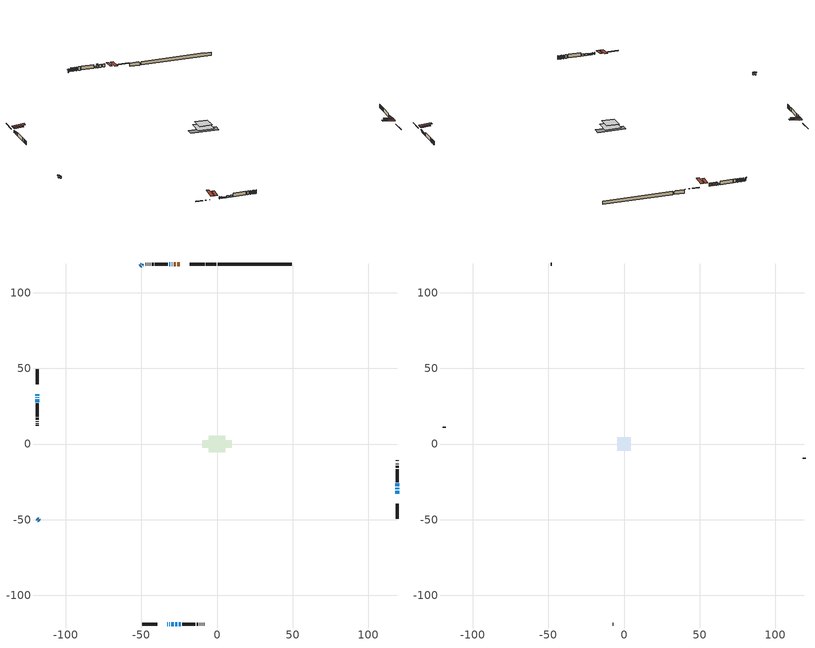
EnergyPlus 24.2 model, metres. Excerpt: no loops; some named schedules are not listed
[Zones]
conditioned space
 floor outside (Floor1 construction): -1.71,-1.71 -1.71,1.71 1.71,1.71 1.71,-1.71 z0.42
 floor outside (Floor2 construction): -0.6,-0.6 -0.6,0.6 0.6,0.6 0.6,-0.6 z0.42
 floor outside (Floor3 construction): -1.58,-1.58 -1.58,1.58 1.58,1.58 1.58,-1.58 z0.42
 floor adiabatic (AdiabaticFloorConstruction): -5.54,-5.54 -5.54,5.54 5.54,5.54 5.54,-5.54 z0.42
 floor foundation (Slab1 construction): -9.74,-2.45 -9.74,2.45 9.74,2.45 9.74,-2.45 z-1.94
 floor foundation (Slab1 construction 1): -1.83,-1.83 -1.83,1.83 1.83,1.83 1.83,-1.83 z-1.94
 wall outside (RimJoist1 construction): -8.23,118.91 -17.95,118.91 / -49.26,-118.91 -39.53,-118.91 / -118.91,49.26 -118.91,39.53 / 118.91,-49.26 118.91,-39.53 z0.42:0.72
 wall outside (AdiabaticWallConstruction 1): -24.63,118.91 -26.16,118.91 / -27.09,118.91 -28.5,118.91 z0.42:2.45
 wall outside (AdiabaticWallConstruction): -29.43,118.91 -29.84,118.91 z0.42:2.25; -49.25,118.92 -49.6,118.57 / -118.91,32.85 -118.91,31.78 / -117.83,-50.34 -117.48,-50.69 z0.42:1.49; -118.91,30.86 -118.91,30.45 z0.42:1.34; -118.91,29.52 -118.91,27.69 / -118.92,-49.26 -118.48,-49.69 / -50.25,117.92 -50.69,117.48 z0.42:2.05; -30.77,118.91 -31.46,118.91 / -32.85,-118.91 -32.51,-118.91 / -31.58,-118.91 -31.23,-118.91 / -27.55,-118.91 -26.14,-118.91 / -25.21,-118.91 -23.95,-118.91 z0.42:1.64; -30.31,-118.91 -28.48,-118.91 z0.42:0.73; 118.91,-32.85 118.91,-30.77 z0.42:1.54; 118.91,-29.84 118.91,-28.75 z0.42:1.31; 118.91,-27.82 118.91,-26.09 z0.42:1.39
 wall outside (Wall1 construction): -32.38,118.91 -40.98,118.91 / -23.02,-118.91 -14.43,-118.91 / -118.91,26.76 -118.91,18.17 / 118.91,-25.16 118.91,-16.57 z0.42:2.86
 wall outside (Wall2 construction): -41.91,118.91 -43.16,118.91 / -13.5,-118.91 -12.24,-118.91 / -118.91,17.24 -118.91,15.98 / 118.91,-15.64 118.91,-14.38 z0.42:2.86
 wall outside (Wall3 construction): -44.09,118.91 -44.5,118.91 / -11.32,-118.91 -10.91,-118.91 / -118.91,15.05 -118.91,14.64 / 118.91,-13.45 118.91,-13.05 z0.42:2.86
 wall outside (Wall4 construction): -45.43,118.91 -45.65,118.91 / -9.98,-118.91 -9.76,-118.91 / -118.91,13.72 -118.91,13.49 / 118.91,-12.12 118.91,-11.89 z0.42:2.86
 wall outside (Wall5 construction): -46.58,118.91 -46.94,118.91 / -8.83,-118.91 -8.47,-118.91 / -118.91,12.56 -118.91,12.21 / 118.91,-10.97 118.91,-10.61 z0.42:2.86
 wall foundation (FoundationWall1 construction): 0.49,118.91,-1.94 0.49,118.91,0.42 44.38,118.91,0.42 44.38,118.91,0.16 49.26,118.91,0.16 49.26,118.91,-1.94
 wall foundation (FoundationWall2 construction): -7.3,118.91,-1.94 -7.3,118.91,0.42 -1.13,118.91,0.42 -1.13,118.91,-0.19 -0.44,118.91,-0.19 -0.44,118.91,-1.94
 window (WindowConstruction 11): -29.43,118.91 -29.84,118.91 z0.42:2.25
 window (WindowConstruction 6): -49.26,118.91 -49.6,118.57 z0.42:1.49
 window (WindowConstruction 7): -118.91,32.85 -118.91,31.78 z0.42:1.49
 window (WindowConstruction 13): -118.91,30.86 -118.91,30.45 z0.42:1.33
 window (WindowConstruction 8): -118.91,29.52 -118.91,27.69 z0.42:2.04
 window (WindowConstruction 9): -118.91,-49.26 -118.48,-49.69 z0.42:2.04
 window (WindowConstruction 10): -50.25,117.92 -50.68,117.49 z0.42:2.04
 window (WindowConstruction 14): -30.77,118.91 -31.46,118.91 z0.42:1.64
 window (WindowConstruction 15): -32.85,-118.91 -32.51,-118.91 z0.42:1.64
 window (WindowConstruction 16): -31.58,-118.91 -31.24,-118.91 z0.42:1.64
 window (WindowConstruction 12): -30.31,-118.91 -28.48,-118.91 z0.42:0.72
 window (WindowConstruction): 118.91,-32.85 118.91,-30.77 z0.42:1.54
 window (WindowConstruction 1): 118.91,-29.84 118.91,-28.75 z0.42:1.31
 window (WindowConstruction 2): 118.91,-27.82 118.91,-26.09 z0.42:1.39
 window (WindowConstruction 3): -27.55,-118.91 -26.14,-118.91 z0.42:1.64
 window (WindowConstruction 4): -25.21,-118.91 -23.95,-118.91 z0.42:1.64
 window (WindowConstruction 5): -117.83,-50.34 -117.49,-50.68 z0.42:1.49
 door (Door): -24.63,118.91 -26.16,118.91 z0.42:2.45
 door (Door 1): -27.09,118.91 -28.5,118.91 z0.42:2.45
 ceiling adiabatic (AdiabaticFloorConstruction): 5.54,-5.54 5.54,5.54 -5.54,5.54 -5.54,-5.54 z0.42
 roof outside (Roof2 construction): -23.7,118.91,2.86 -23.7,112.14,3.42 -22,112.14,3.42 -22,118.91,2.86; -33.78,-118.91,2.86 -33.78,-112.14,3.42 -35.48,-112.14,3.42 -35.48,-118.91,2.86; -118.91,33.78,2.86 -112.14,33.78,3.42 -112.14,35.48,3.42 -118.91,35.48,2.86; 118.91,-33.78,2.86 112.14,-33.78,3.42 112.14,-35.48,3.42 118.91,-35.48,2.86
attic - vented
 floor to conditioned space (Floor4 construction Reversed): -4.39,-4.39 -4.39,4.39 4.39,4.39 4.39,-4.39 z2.86
 wall outside (Wall6 construction): -47.86,118.91 -48.33,118.91 / -7.55,-118.91 -7.08,-118.91 / -118.91,11.28 -118.91,10.82 / 118.91,-9.68 118.91,-9.22 z0.42:2.86
 roof outside (Roof1 construction): -21.08,118.91,2.86 -21.08,110.16,3.59 -18.88,110.16,3.59 -18.88,118.91,2.86; -36.41,-118.91,2.86 -36.41,-110.16,3.59 -38.6,-110.16,3.59 -38.6,-118.91,2.86; -118.91,36.41,2.86 -110.16,36.41,3.59 -110.16,38.6,3.59 -118.91,38.6,2.86; 118.91,-36.41,2.86 110.16,-36.41,3.59 110.16,-38.6,3.59 118.91,-38.6,2.86
shading: -30.14,118.91 -29.13,118.91 -29.13,120.13 -30.14,120.13 z2.55; -49.81,118.36 -49.04,119.13 -49.48,119.56 -50.24,118.79 z1.79; -118.91,31.49 -118.91,33.15 -119.52,33.15 -119.52,31.49 z1.79; -118.91,30.15 -118.91,31.15 -120.13,31.15 -120.13,30.15 z1.63; -118.91,27.39 -118.91,29.82 -119.52,29.82 -119.52,27.39 z2.34; -118.27,-49.9 -119.13,-49.04 -119.56,-49.48 -118.7,-50.33 z2.34; -50.9,117.27 -50.04,118.13 -50.47,118.56 -51.33,117.71 z2.34; -28.18,-118.91 -30.61,-118.91 -30.61,-120.13 -28.18,-120.13 z1.02; 118.91,-30.47 118.91,-33.15 119.52,-33.15 119.52,-30.47 z1.84; 118.91,-28.45 118.91,-30.14 119.52,-30.14 119.52,-28.45 z1.61; 118.91,-25.79 118.91,-28.12 119.52,-28.12 119.52,-25.79 z1.68; -117.27,-50.9 -118.04,-50.13 -118.47,-50.56 -117.71,-51.33 z1.79
[Building]
Building 1: Terrain=Suburbs
[Site:Location]
Edmonton Intl AP_AB: Latitude {deg}=53.31; Longitude {deg}=-113.58; Time Zone {hr}=-7; Elevation {m}=723; Keep Site Location Information=Yes
[Site:GroundTemperature:Shallow]
-1.56185, -3.61833, -3.78302, -2.80711, 1.11059, 5.01004, 8.39065, 10.5322, 10.7141, 8.97234, 5.67794, 1.89811
[Site:WaterMainsTemperature]
Calculation Method=Schedule; Temperature Schedule=mains temperature schedule
[Material] Roughness=Rough; Thermal Absorptance=0.9
Name | Thickness {m} | Conductivity {W/m-K} | Density {kg/m3} | Specific Heat {J/kg-K} | Solar Absorptance | Visible Absorptance
asphalt or fiberglass shingles | 0.00635 | 0.162714 | 1121.4 | 1465.45 | 0.4 | 0.4
ceiling loosefill ins | 0.169333 | 0.0480833 | 16.02 | 1046.75 | 0.7 | 0.7
ceiling stud and cavity | 0.1397 | 0.113663 | 65.682 | 1177.47 | 0.7 | 0.7
concrete 4.0 in. | 0.1016 | 1.803125 | 2242.8 | 837.4 | 0.7 | 0.7
concrete 8.0 in. | 0.2032 | 1.803125 | 2242.8 | 837.4 | 0.7 | 0.7
door material | 0.04445 | 0.053851 | 512.64 | 1214.23 | 0.7 | 0.7
exterior vertical ins | 0.0457286 | 0.029427 | 32.04 | 1214.23 | 0.7 | 0.7
floor covering | 0.0127 | 0.0433444 | 54.468 | 1339.84 | 0.6 | 0.6
floor covering 1 | 0.0127 | 9.015625 | 54.468 | 1339.84 | 0.6 | 0.6
floor rigid ins | 0.103632 | 0.029427 | 32.04 | 1214.23 | 0.7 | 0.7
floor rigid ins 1; wall rigid ins | 0.512978 | 0.029427 | 32.04 | 1214.23 | 0.7 | 0.7
floor stud and cavity | 0.1397 | 0.205433 | 92.3553 | 1139.71 | 0.7 | 0.7
floor stud and cavity 1 | 0.0889 | 0.230011 | 50.32683 | 1063.81 | 0.7 | 0.7
floor stud and cavity 2 | 0.0889 | 0.196068 | 50.32683 | 1063.81 | 0.7 | 0.7
floor stud and cavity 3 | 0.1397 | 1.75129 | 37.0049 | 1207.88 | 0.7 | 0.7
furniture material conditioned space 1 | 0.1524 | 0.115458 | 640.8 | 1214.23 | 0.6 | 0.6
gypsum board | 0.0127 | 0.160291 | 801 | 837.4 | 0.6 | 0.6
gypsum board 1 | 0.0127 | 0.160291 | 801 | 837.4 | 0.7 | 0.7
osb sheathing 0.5 in. | 0.0127 | 0.115458 | 512.64 | 1214.23 | 0.7 | 0.7
osb sheathing 0.75 in. | 0.01905 | 0.115458 | 512.64 | 1214.23 | 0.7 | 0.7
rim joist stud and cavity | 0.0508 | 0.153904 | 50.32683 | 1063.81 | 0.6 | 0.6
roof stud and cavity | 0.2032 | 0.116796 | 78.34581 | 1123.46 | 0.7 | 0.7
wall stud and cavity | 0.1397 | 0.09367 | 139.0536 | 1170.24 | 0.7 | 0.7
wall stud and cavity 1 | 0.1397 | 0.090569 | 139.0536 | 1170.24 | 0.7 | 0.7
wall stud and cavity 2 | 0.1397 | 0.097828 | 139.0536 | 1170.24 | 0.7 | 0.7
wall stud and cavity 3 | 0.1397 | 0.168807 | 139.0536 | 1170.24 | 0.7 | 0.7
wall stud and cavity 4 | 0.1397 | 0.138221 | 139.0536 | 1170.24 | 0.7 | 0.7
wall stud and cavity 5 | 0.0889 | 6.1454 | 50.32683 | 1063.81 | 0.6 | 0.6
wall stud and cavity 6 | 0.0889 | 0.380278 | 52.3479 | 1209.89 | 0.7 | 0.7
wall stud and cavity 7 | 0.0889 | 0.391764 | 83.0341 | 1211.67 | 0.7 | 0.7
wood siding | 0.0254 | 0.102417 | 544.68 | 1172.36 | 0.4 | 0.4
wood siding 1 | 0.00254 | 0.102417 | 544.68 | 1172.36 | 0.4 | 0.4
wood siding 2; wood siding 3; wood siding 4 | 0.0254 | 0.102417 | 544.68 | 1172.36 | 0.7 | 0.7
[WindowMaterial:SimpleGlazingSystem]
Name | U-Factor {W/m2-K} | Solar Heat Gain Coefficient
WindowMaterial | 2.15253 | 0.58
WindowMaterial 1 | 2.21272 | 0.53
WindowMaterial 10 | 2.05998 | 0.51
WindowMaterial 11 | 3.30914 | 0.43
WindowMaterial 12 | 7.54152 | 0.69
WindowMaterial 2 | 2.17581 | 0.56
WindowMaterial 3 | 1.32808 | 0.37
WindowMaterial 4 | 2.17411 | 0.56
WindowMaterial 5 | 2.29902 | 0.45
WindowMaterial 6 | 2.11165 | 0.61
WindowMaterial 7 | 1.29686 | 0.38
WindowMaterial 8 | 1.4547 | 0.33
WindowMaterial 9 | 2.180352 | 0.42
[Construction]
AdiabaticFloorConstruction: floor stud and cavity 3, floor rigid ins 1, osb sheathing 0.75 in., floor covering
AdiabaticWallConstruction: wood siding 3, wall rigid ins, wall stud and cavity 6, gypsum board
AdiabaticWallConstruction 1: wood siding 4, wall rigid ins, wall stud and cavity 6, gypsum board
Door; Door 1: door material
Floor1 construction: floor stud and cavity, floor rigid ins, osb sheathing 0.75 in., floor covering
Floor2 construction: floor stud and cavity 1, floor covering 1
Floor3 construction: floor stud and cavity 2, floor covering 1
Floor4 construction Reversed: gypsum board, ceiling stud and cavity, ceiling loosefill ins
FoundationWall1 construction: concrete 8.0 in.
FoundationWall2 construction: concrete 8.0 in., gypsum board 1
furniture construction conditioned space 1: furniture material conditioned space 1
PartitionWallConstruction: gypsum board, wall stud and cavity 7, gypsum board
RimJoist1 construction: wood siding 2, rim joist stud and cavity
Roof1 construction: asphalt or fiberglass shingles
Roof2 construction: asphalt or fiberglass shingles, osb sheathing 0.75 in., roof stud and cavity, gypsum board
Slab1 construction; Slab1 construction 1: concrete 4.0 in.
Wall1 construction: wood siding, osb sheathing 0.5 in., wall stud and cavity, gypsum board
Wall2 construction: wood siding, osb sheathing 0.5 in., wall stud and cavity 1, gypsum board
Wall3 construction: wood siding, osb sheathing 0.5 in., wall stud and cavity 2, gypsum board
Wall4 construction: wood siding, osb sheathing 0.5 in., wall stud and cavity 3, gypsum board
Wall5 construction: wood siding, osb sheathing 0.5 in., wall stud and cavity 4, gypsum board
Wall6 construction: wood siding 1, wall stud and cavity 5
WindowConstruction: WindowMaterial
WindowConstruction 1: WindowMaterial 1
WindowConstruction 10; WindowConstruction 9: WindowMaterial 8
WindowConstruction 11: WindowMaterial 9
WindowConstruction 12: WindowMaterial 10
WindowConstruction 13: WindowMaterial 11
WindowConstruction 14; WindowConstruction 15; WindowConstruction 16: WindowMaterial 12
WindowConstruction 2: WindowMaterial 2
WindowConstruction 3: WindowMaterial 3
WindowConstruction 4: WindowMaterial 4
WindowConstruction 5; WindowConstruction 6: WindowMaterial 5
WindowConstruction 7: WindowMaterial 6
WindowConstruction 8: WindowMaterial 7
[Zone] Multiplier=1; Part of Total Floor Area=Yes
Name | Volume {m3}
attic - vented | 9.33735
conditioned space | 603.3
[Space]
Name | Zone | Volume {m3}
attic - vented 1 | attic - vented | 9.33735
conditioned space 1 | conditioned space | 603.3
[ZoneInfiltration:EffectiveLeakageArea]
infil attic - vented 1: Zone or Space=attic - vented 1; Schedule=Always On Discrete; Effective Air Leakage Area {cm2}=2675.48; Stack Coefficient=0.000220297; Wind Coefficient=1.00282e-05
[ZoneMixing]
whole house fan mix: Zone or Space=attic - vented; Schedule=Always On Continuous; Design Flow Rate Calculation Method=Flow/Zone; Design Flow Rate {m3/s}=0; Source Zone or Space=conditioned space
[SurfaceProperty:ExposedFoundationPerimeter] Exposed Perimeter Calculation Method=TotalExposedPerimeter
Name | Total Exposed Perimeter {m}
Slab1 | 48.768
Slab1 1 | 6.858
[InternalMass] Zone or ZoneList=conditioned space; Space or SpaceList=conditioned space 1
Name | Construction | Surface Area {m2}
furniture mass conditioned space 1 | furniture construction conditioned space 1 | 102.048
partition wall mass | PartitionWallConstruction | 255.121
[Lights]
interior lighting: Zone or ZoneList or Space or SpaceList=conditioned space 1; Schedule=interior lighting schedule; Design Level Calculation Method=LightingLevel; Lighting Level {W}=343.2; Return Air Fraction=0; Fraction Radiant=0.6; Fraction Visible=0.2; Fraction Replaceable=1
[People]
occupants: Zone or ZoneList or Space or SpaceList=conditioned space 1; Number of People Schedule=occupants schedule; Number of People Calculation Method=People; Number of People=3; Fraction Radiant=0.314171; Sensible Heat Fraction=0.56303; Activity Level Schedule=occupants activity schedule; Carbon Dioxide Generation Rate {m3/s-W}=0; Enable ASHRAE 55 Comfort Warnings=No; Mean Radiant Temperature Calculation Type=EnclosureAveraged
[ElectricEquipment] Zone or ZoneList or Space or SpaceList=conditioned space 1; Design Level Calculation Method=EquipmentLevel
Name | Schedule | Design Level {W} | Fraction Latent | Fraction Radiant | Fraction Lost
clothes dryer | clothes dryer schedule | 140.772 | 0.015 | 0.081 | 0.85
clothes washer | clothes washer schedule | 32.1985 | 0.03 | 0.162 | 0.7
cooking range | cooking range schedule | 215.147 | 0.08 | 0.432 | 0.2
dishwasher | dishwasher schedule | 66.8632 | 0.3 | 0.18 | 0.4
fridge | fridge schedule | 72.9452 | 0 | 0.6 | 0
mech vent bath fan 0 | mech vent bath fan 0 schedule | 25.1 | 0 | 0 | 1
mech vent bath fan 1 | mech vent bath fan 1 schedule | 25.1 | 0 | 0 | 1
mech vent house fan | mech vent house fan schedule | 0 | 0 | 0 | 1
mech vent house fan cfis | mech vent house fan cfis schedule | 0 | 0 | 0 | 0
mech vent range fan 0 | mech vent range fan 0 schedule | 57 | 0 | 0 | 1
misc plug loads | misc plug loads schedule | 494.7 | 0.045 | 0.513 | 0.1
whole house fan | Always On Discrete | 0 | 0 | 0 | 1
[OtherEquipment] Zone or ZoneList or Space or SpaceList=conditioned space 1; Design Level Calculation Method=EquipmentLevel
Name | Fuel Type | Schedule | Design Level {W} | Fraction Latent | Fraction Radiant | Fraction Lost
clothes dryer 1 | Electricity | clothes dryer schedule | 0 | 0.015 | 0.081 | 0.85
cooking range 1 | Electricity | cooking range schedule | 0 | 0.08 | 0.432 | 0.2
general water use latent | None | general water use schedule | 62.594 | 1 | 0 | 0
general water use sensible | None | general water use schedule | -61.6891 | 0 | 0.6 | 0
mech vent house fan latent load | None | Always On Discrete | 0 | 1 | 0 | 0
mech vent house fan sensible load | None | Always On Discrete | 0 | 0 | 0 | 0
water heater energy adjustment1 | NaturalGas | Always On Discrete | 0.01 | 0 | 0 | 1
[ZoneInfiltration:DesignFlowRate] Zone or ZoneList or Space or SpaceList=conditioned space 1; Schedule=Always On Discrete; Design Flow Rate Calculation Method=Flow/Zone; Design Flow Rate {m3/s}=0
infil flow; natural vent flow; whole house fan flow
[Foundation:Kiva] Initial Indoor Air Temperature {C}=18; Wall Height Above Grade {m}=0.420014; Wall Depth Below Slab {m}=0.2032
Name | Custom Block Material Name 1 | Custom Block Depth 1 {m} | Custom Block X Position 1 {m} | Custom Block Z Position 1 {m}
Foundation Kiva 1
Foundation Kiva 2 | exterior vertical ins | 2.36001 | 0.2159 | 0
[Foundation:Kiva:Settings]
Soil Conductivity {W/m-K}=0.849921; Soil Density {kg/m3}=1842.3; Soil Specific Heat {J/kg-K}=418.7; Ground Solar Absorptivity=0.9; Ground Thermal Absorptivity=0.9; Ground Surface Roughness {m}=0.03; Far-Field Width {m}=40; Deep-Ground Boundary Condition=ZeroFlux; Deep-Ground Depth {m}=40; Minimum Cell Dimension {m}=0.2; Maximum Cell Growth Coefficient=3; Simulation Timestep=Timestep
[Exterior:Lights]
exterior lighting: Schedule=exterior lighting schedule; Design Level {W}=75.6
[Schedule:Constant]
Name | Hourly Value
Always On Continuous; mech vent house fan schedule; mech vent house fan cfis schedule; Always On Discrete | 1
occupants activity schedule | 117.228
fridge schedule | 0
[Schedule:Week:Daily]
interior lighting schedule Week Rule - Jan1-Jan27: interior lighting schedule day, interior lighting schedule day, interior lighting schedule day, interior lighting schedule day, interior lighting schedule day, interior lighting schedule day, interior lighting schedule day, interior lighting schedule default day, interior lighting schedule default day, interior lighting schedule default day, interior lighting schedule default day, interior lighting schedule default day
interior lighting schedule Week Rule - Jan28-Feb3: interior lighting schedule day, interior lighting schedule day, interior lighting schedule day, interior lighting schedule day, interior lighting schedule day 1, interior lighting schedule day 1, interior lighting schedule day 1, interior lighting schedule default day, interior lighting schedule default day, interior lighting schedule default day, interior lighting schedule default day, interior lighting schedule default day
interior lighting schedule Week Rule - Feb4-Feb24: interior lighting schedule day 1, interior lighting schedule day 1, interior lighting schedule day 1, interior lighting schedule day 1, interior lighting schedule day 1, interior lighting schedule day 1, interior lighting schedule day 1, interior lighting schedule default day, interior lighting schedule default day, interior lighting schedule default day, interior lighting schedule default day, interior lighting schedule default day
interior lighting schedule Week Rule - Feb25-Mar3: interior lighting schedule day 1, interior lighting schedule day 1, interior lighting schedule day 1, interior lighting schedule day 1, interior lighting schedule day 2, interior lighting schedule day 2, interior lighting schedule day 2, interior lighting schedule default day, interior lighting schedule default day, interior lighting schedule default day, interior lighting schedule default day, interior lighting schedule default day
interior lighting schedule Week Rule - Mar4-Mar31: interior lighting schedule day 2, interior lighting schedule day 2, interior lighting schedule day 2, interior lighting schedule day 2, interior lighting schedule day 2, interior lighting schedule day 2, interior lighting schedule day 2, interior lighting schedule default day, interior lighting schedule default day, interior lighting schedule default day, interior lighting schedule default day, interior lighting schedule default day
interior lighting schedule Week Rule - Apr1-Apr28: interior lighting schedule day 3, interior lighting schedule day 3, interior lighting schedule day 3, interior lighting schedule day 3, interior lighting schedule day 3, interior lighting schedule day 3, interior lighting schedule day 3, interior lighting schedule default day, interior lighting schedule default day, interior lighting schedule default day, interior lighting schedule default day, interior lighting schedule default day
interior lighting schedule Week Rule - Apr29-May5: interior lighting schedule day 3, interior lighting schedule day 3, interior lighting schedule day 4, interior lighting schedule day 4, interior lighting schedule day 4, interior lighting schedule day 4, interior lighting schedule day 4, interior lighting schedule default day, interior lighting schedule default day, interior lighting schedule default day, interior lighting schedule default day, interior lighting schedule default day
interior lighting schedule Week Rule - May6-May26: interior lighting schedule day 4, interior lighting schedule day 4, interior lighting schedule day 4, interior lighting schedule day 4, interior lighting schedule day 4, interior lighting schedule day 4, interior lighting schedule day 4, interior lighting schedule default day, interior lighting schedule default day, interior lighting schedule default day, interior lighting schedule default day, interior lighting schedule default day
interior lighting schedule Week Rule - May27-Jun2: interior lighting schedule day 4, interior lighting schedule day 4, interior lighting schedule day 4, interior lighting schedule day 4, interior lighting schedule day 4, interior lighting schedule day 5, interior lighting schedule day 5, interior lighting schedule default day, interior lighting schedule default day, interior lighting schedule default day, interior lighting schedule default day, interior lighting schedule default day
interior lighting schedule Week Rule - Jun3-Jun30: interior lighting schedule day 5, interior lighting schedule day 5, interior lighting schedule day 5, interior lighting schedule day 5, interior lighting schedule day 5, interior lighting schedule day 5, interior lighting schedule day 5, interior lighting schedule default day, interior lighting schedule default day, interior lighting schedule default day, interior lighting schedule default day, interior lighting schedule default day
interior lighting schedule Week Rule - Jul1-Jul28: interior lighting schedule day 6, interior lighting schedule day 6, interior lighting schedule day 6, interior lighting schedule day 6, interior lighting schedule day 6, interior lighting schedule day 6, interior lighting schedule day 6, interior lighting schedule default day, interior lighting schedule default day, interior lighting schedule default day, interior lighting schedule default day, interior lighting schedule default day
interior lighting schedule Week Rule - Jul29-Aug4: interior lighting schedule day 6, interior lighting schedule day 6, interior lighting schedule day 6, interior lighting schedule day 7, interior lighting schedule day 7, interior lighting schedule day 7, interior lighting schedule day 7, interior lighting schedule default day, interior lighting schedule default day, interior lighting schedule default day, interior lighting schedule default day, interior lighting schedule default day
interior lighting schedule Week Rule - Aug5-Aug25: interior lighting schedule day 7, interior lighting schedule day 7, interior lighting schedule day 7, interior lighting schedule day 7, interior lighting schedule day 7, interior lighting schedule day 7, interior lighting schedule day 7, interior lighting schedule default day, interior lighting schedule default day, interior lighting schedule default day, interior lighting schedule default day, interior lighting schedule default day
interior lighting schedule Week Rule - Aug26-Sep1: interior lighting schedule day 7, interior lighting schedule day 7, interior lighting schedule day 7, interior lighting schedule day 7, interior lighting schedule day 7, interior lighting schedule day 7, interior lighting schedule day 8, interior lighting schedule default day, interior lighting schedule default day, interior lighting schedule default day, interior lighting schedule default day, interior lighting schedule default day
interior lighting schedule Week Rule - Sep2-Sep29: interior lighting schedule day 8, interior lighting schedule day 8, interior lighting schedule day 8, interior lighting schedule day 8, interior lighting schedule day 8, interior lighting schedule day 8, interior lighting schedule day 8, interior lighting schedule default day, interior lighting schedule default day, interior lighting schedule default day, interior lighting schedule default day, interior lighting schedule default day
interior lighting schedule Week Rule - Sep30-Oct6: interior lighting schedule day 8, interior lighting schedule day 9, interior lighting schedule day 9, interior lighting schedule day 9, interior lighting schedule day 9, interior lighting schedule day 9, interior lighting schedule day 9, interior lighting schedule default day, interior lighting schedule default day, interior lighting schedule default day, interior lighting schedule default day, interior lighting schedule default day
interior lighting schedule Week Rule - Oct7-Oct27: interior lighting schedule day 9, interior lighting schedule day 9, interior lighting schedule day 9, interior lighting schedule day 9, interior lighting schedule day 9, interior lighting schedule day 9, interior lighting schedule day 9, interior lighting schedule default day, interior lighting schedule default day, interior lighting schedule default day, interior lighting schedule default day, interior lighting schedule default day
interior lighting schedule Week Rule - Oct28-Nov3: interior lighting schedule day 9, interior lighting schedule day 9, interior lighting schedule day 9, interior lighting schedule day 9, interior lighting schedule day 10, interior lighting schedule day 10, interior lighting schedule day 10, interior lighting schedule default day, interior lighting schedule default day, interior lighting schedule default day, interior lighting schedule default day, interior lighting schedule default day
interior lighting schedule Week Rule - Nov4-Nov24: interior lighting schedule day 10, interior lighting schedule day 10, interior lighting schedule day 10, interior lighting schedule day 10, interior lighting schedule day 10, interior lighting schedule day 10, interior lighting schedule day 10, interior lighting schedule default day, interior lighting schedule default day, interior lighting schedule default day, interior lighting schedule default day, interior lighting schedule default day
interior lighting schedule Week Rule - Nov25-Dec1: interior lighting schedule day 10, interior lighting schedule day 10, interior lighting schedule day 10, interior lighting schedule day 10, interior lighting schedule day 10, interior lighting schedule day 10, interior lighting schedule day 11, interior lighting schedule default day, interior lighting schedule default day, interior lighting schedule default day, interior lighting schedule default day, interior lighting schedule default day
interior lighting schedule Week Rule - Dec2-Dec31: interior lighting schedule day 11, interior lighting schedule day 11, interior lighting schedule day 11, interior lighting schedule day 11, interior lighting schedule day 11, interior lighting schedule day 11, interior lighting schedule day 11, interior lighting schedule default day, interior lighting schedule default day, interior lighting schedule default day, interior lighting schedule default day, interior lighting schedule default day
occupants schedule Week Rule - Jan1-Dec31: occupants schedule day, occupants schedule day, occupants schedule day, occupants schedule day, occupants schedule day, occupants schedule day, occupants schedule day, occupants schedule default day, occupants schedule default day, occupants schedule default day, occupants schedule default day, occupants schedule default day
clothes dryer schedule Week Rule - Jan1-Dec31: clothes dryer schedule day, clothes dryer schedule day, clothes dryer schedule day, clothes dryer schedule day, clothes dryer schedule day, clothes dryer schedule day, clothes dryer schedule day, clothes dryer schedule default day, clothes dryer schedule default day, clothes dryer schedule default day, clothes dryer schedule default day, clothes dryer schedule default day
clothes washer schedule Week Rule - Jan1-Dec31: clothes washer schedule day, clothes washer schedule day, clothes washer schedule day, clothes washer schedule day, clothes washer schedule day, clothes washer schedule day, clothes washer schedule day, clothes washer schedule default day, clothes washer schedule default day, clothes washer schedule default day, clothes washer schedule default day, clothes washer schedule default day
cooking range schedule Week Rule - Jan1-Dec31: cooking range schedule day, cooking range schedule day, cooking range schedule day, cooking range schedule day, cooking range schedule day, cooking range schedule day, cooking range schedule day, cooking range schedule default day, cooking range schedule default day, cooking range schedule default day, cooking range schedule default day, cooking range schedule default day
dishwasher schedule Week Rule - Jan1-Dec31: dishwasher schedule day, dishwasher schedule day, dishwasher schedule day, dishwasher schedule day, dishwasher schedule day, dishwasher schedule day, dishwasher schedule day, dishwasher schedule default day, dishwasher schedule default day, dishwasher schedule default day, dishwasher schedule default day, dishwasher schedule default day
mech vent bath fan 0 schedule Week Rule - Jan1-Dec31: mech vent bath fan 0 schedule day, mech vent bath fan 0 schedule day, mech vent bath fan 0 schedule day, mech vent bath fan 0 schedule day, mech vent bath fan 0 schedule day, mech vent bath fan 0 schedule day, mech vent bath fan 0 schedule day, mech vent bath fan 0 schedule default day, mech vent bath fan 0 schedule default day, mech vent bath fan 0 schedule default day, mech vent bath fan 0 schedule default day, mech vent bath fan 0 schedule default day
mech vent bath fan 1 schedule Week Rule - Jan1-Dec31: mech vent bath fan 1 schedule day, mech vent bath fan 1 schedule day, mech vent bath fan 1 schedule day, mech vent bath fan 1 schedule day, mech vent bath fan 1 schedule day, mech vent bath fan 1 schedule day, mech vent bath fan 1 schedule day, mech vent bath fan 1 schedule default day, mech vent bath fan 1 schedule default day, mech vent bath fan 1 schedule default day, mech vent bath fan 1 schedule default day, mech vent bath fan 1 schedule default day
mech vent range fan 0 schedule Week Rule - Jan1-Dec31: mech vent range fan 0 schedule day, mech vent range fan 0 schedule day, mech vent range fan 0 schedule day, mech vent range fan 0 schedule day, mech vent range fan 0 schedule day, mech vent range fan 0 schedule day, mech vent range fan 0 schedule day, mech vent range fan 0 schedule default day, mech vent range fan 0 schedule default day, mech vent range fan 0 schedule default day, mech vent range fan 0 schedule default day, mech vent range fan 0 schedule default day
misc plug loads schedule Week Rule - Jan1-Dec31: misc plug loads schedule day, misc plug loads schedule day, misc plug loads schedule day, misc plug loads schedule day, misc plug loads schedule day, misc plug loads schedule day, misc plug loads schedule day, misc plug loads schedule default day, misc plug loads schedule default day, misc plug loads schedule default day, misc plug loads schedule default day, misc plug loads schedule default day
general water use schedule Week Rule - Jan1-Dec31: general water use schedule day, general water use schedule day, general water use schedule day, general water use schedule day, general water use schedule day, general water use schedule day, general water use schedule day, general water use schedule default day, general water use schedule default day, general water use schedule default day, general water use schedule default day, general water use schedule default day
exterior lighting schedule Week Rule - Jan1-Jan27: exterior lighting schedule day, exterior lighting schedule day, exterior lighting schedule day, exterior lighting schedule day, exterior lighting schedule day, exterior lighting schedule day, exterior lighting schedule day, exterior lighting schedule default day, exterior lighting schedule default day, exterior lighting schedule default day, exterior lighting schedule default day, exterior lighting schedule default day
exterior lighting schedule Week Rule - Jan28-Feb3: exterior lighting schedule day, exterior lighting schedule day, exterior lighting schedule day, exterior lighting schedule day, exterior lighting schedule day 1, exterior lighting schedule day 1, exterior lighting schedule day 1, exterior lighting schedule default day, exterior lighting schedule default day, exterior lighting schedule default day, exterior lighting schedule default day, exterior lighting schedule default day
exterior lighting schedule Week Rule - Feb4-Feb24: exterior lighting schedule day 1, exterior lighting schedule day 1, exterior lighting schedule day 1, exterior lighting schedule day 1, exterior lighting schedule day 1, exterior lighting schedule day 1, exterior lighting schedule day 1, exterior lighting schedule default day, exterior lighting schedule default day, exterior lighting schedule default day, exterior lighting schedule default day, exterior lighting schedule default day
exterior lighting schedule Week Rule - Feb25-Mar3: exterior lighting schedule day 1, exterior lighting schedule day 1, exterior lighting schedule day 1, exterior lighting schedule day 1, exterior lighting schedule day 2, exterior lighting schedule day 2, exterior lighting schedule day 2, exterior lighting schedule default day, exterior lighting schedule default day, exterior lighting schedule default day, exterior lighting schedule default day, exterior lighting schedule default day
[Schedule:Year]
interior lighting schedule: interior lighting schedule Week Rule - Jan1-Jan27, 1, 1, 1, 27, interior lighting schedule Week Rule - Jan28-Feb3, 1, 28, 2, 3, interior lighting schedule Week Rule - Feb4-Feb24, 2, 4, 2, 24, interior lighting schedule Week Rule - Feb25-Mar3, 2, 25, 3, 3, interior lighting schedule Week Rule - Mar4-Mar31, 3, 4, 3, 31, interior lighting schedule Week Rule - Apr1-Apr28, 4, 1, 4, 28, interior lighting schedule Week Rule - Apr29-May5, 4, 29, 5, 5, interior lighting schedule Week Rule - May6-May26, 5, 6, 5, 26, interior lighting schedule Week Rule - May27-Jun2, 5, 27, 6, 2, interior lighting schedule Week Rule - Jun3-Jun30, 6, 3, 6, 30, interior lighting schedule Week Rule - Jul1-Jul28, 7, 1, 7, 28, interior lighting schedule Week Rule - Jul29-Aug4, 7, 29, 8, 4, interior lighting schedule Week Rule - Aug5-Aug25, 8, 5, 8, 25, interior lighting schedule Week Rule - Aug26-Sep1, 8, 26, 9, 1, interior lighting schedule Week Rule - Sep2-Sep29, 9, 2, 9, 29, interior lighting schedule Week Rule - Sep30-Oct6, 9, 30, 10, 6, interior lighting schedule Week Rule - Oct7-Oct27, 10, 7, 10, 27, interior lighting schedule Week Rule - Oct28-Nov3, 10, 28, 11, 3, interior lighting schedule Week Rule - Nov4-Nov24, 11, 4, 11, 24, interior lighting schedule Week Rule - Nov25-Dec1, 11, 25, 12, 1, interior lighting schedule Week Rule - Dec2-Dec31, 12, 2, 12, 31
occupants schedule: occupants schedule Week Rule - Jan1-Dec31, 1, 1, 12, 31
clothes dryer schedule: clothes dryer schedule Week Rule - Jan1-Dec31, 1, 1, 12, 31
clothes washer schedule: clothes washer schedule Week Rule - Jan1-Dec31, 1, 1, 12, 31
cooking range schedule: cooking range schedule Week Rule - Jan1-Dec31, 1, 1, 12, 31
dishwasher schedule: dishwasher schedule Week Rule - Jan1-Dec31, 1, 1, 12, 31
mech vent bath fan 0 schedule: mech vent bath fan 0 schedule Week Rule - Jan1-Dec31, 1, 1, 12, 31
mech vent bath fan 1 schedule: mech vent bath fan 1 schedule Week Rule - Jan1-Dec31, 1, 1, 12, 31
mech vent range fan 0 schedule: mech vent range fan 0 schedule Week Rule - Jan1-Dec31, 1, 1, 12, 31
misc plug loads schedule: misc plug loads schedule Week Rule - Jan1-Dec31, 1, 1, 12, 31
general water use schedule: general water use schedule Week Rule - Jan1-Dec31, 1, 1, 12, 31
exterior lighting schedule: exterior lighting schedule Week Rule - Jan1-Jan27, 1, 1, 1, 27, exterior lighting schedule Week Rule - Jan28-Feb3, 1, 28, 2, 3, exterior lighting schedule Week Rule - Feb4-Feb24, 2, 4, 2, 24, exterior lighting schedule Week Rule - Feb25-Mar3, 2, 25, 3, 3, exterior lighting schedule Week Rule - Mar4-Mar31, 3, 4, 3, 31, exterior lighting schedule Week Rule - Apr1-Apr28, 4, 1, 4, 28, exterior lighting schedule Week Rule - Apr29-May5, 4, 29, 5, 5, exterior lighting schedule Week Rule - May6-May26, 5, 6, 5, 26, exterior lighting schedule Week Rule - May27-Jun2, 5, 27, 6, 2, exterior lighting schedule Week Rule - Jun3-Jun30, 6, 3, 6, 30, exterior lighting schedule Week Rule - Jul1-Jul28, 7, 1, 7, 28, exterior lighting schedule Week Rule - Jul29-Aug4, 7, 29, 8, 4, exterior lighting schedule Week Rule - Aug5-Aug25, 8, 5, 8, 25, exterior lighting schedule Week Rule - Aug26-Sep1, 8, 26, 9, 1, exterior lighting schedule Week Rule - Sep2-Sep29, 9, 2, 9, 29, exterior lighting schedule Week Rule - Sep30-Oct6, 9, 30, 10, 6, exterior lighting schedule Week Rule - Oct7-Oct27, 10, 7, 10, 27, exterior lighting schedule Week Rule - Oct28-Nov3, 10, 28, 11, 3, exterior lighting schedule Week Rule - Nov4-Nov24, 11, 4, 11, 24, exterior lighting schedule Week Rule - Nov25-Dec1, 11, 25, 12, 1, exterior lighting schedule Week Rule - Dec2-Dec31, 12, 2, 12, 31
[Schedule:Compact]
mains temperature schedule: Through: 01/01, For: AllDays, Until: 24:00, 3.97167, Through: 01/02, For: AllDays, Until: 24:00, 3.90778, Through: 01/03, For: AllDays, Until: 24:00, 3.84556, Through: 01/04, For: AllDays, Until: 24:00, 3.78389, Through: 01/05, For: AllDays, Until: 24:00, 3.72278, Through: 01/06, For: AllDays, Until: 24:00, 3.66278, Through: 01/07, For: AllDays, Until: 24:00, 3.60389, Through: 01/08, For: AllDays, Until: 24:00, 3.54556, Through: 01/09, For: AllDays, Until: 24:00, 3.48833, Through: 01/10, For: AllDays, Until: 24:00, 3.43167, Through: 01/11, For: AllDays, Until: 24:00, 3.37611, Through: 01/12, For: AllDays, Until: 24:00, 3.32167, Through: 01/13, For: AllDays, Until: 24:00, 3.26833, Through: 01/14, For: AllDays, Until: 24:00, 3.21556, Through: 01/15, For: AllDays, Until: 24:00, 3.16444, Through: 01/16, For: AllDays, Until: 24:00, 3.11389, Through: 01/17, For: AllDays, Until: 24:00, 3.06444, Through: 01/18, For: AllDays, Until: 24:00, 3.01611, Through: 01/19, For: AllDays, Until: 24:00, 2.96889, Through: 01/20, For: AllDays, Until: 24:00, 2.92278, Through: 01/21, For: AllDays, Until: 24:00, 2.87722, Through: 01/22, For: AllDays, Until: 24:00, 2.83333, Through: 01/23, For: AllDays, Until: 24:00, 2.79056, Through: 01/24, For: AllDays, Until: 24:00, 2.74889, Through: 01/25, For: AllDays, Until: 24:00, 2.70833, Through: 01/26, For: AllDays, Until: 24:00, 2.66889, Through: 01/27, For: AllDays, Until: 24:00, 2.63056, Through: 01/28, For: AllDays, Until: 24:00, 2.59333, Through: 01/29, For: AllDays, Until: 24:00, 2.55778, Through: 01/30, For: AllDays, Until: 24:00, 2.52278, Through: 01/31, For: AllDays, Until: 24:00, 2.48944, Through: 02/01, For: AllDays, Until: 24:00, 2.45722, Through: 02/02, For: AllDays, Until: 24:00, 2.42611, Through: 02/03, For: AllDays, Until: 24:00, 2.39667, Through: 02/04, For: AllDays, Until: 24:00, 2.36833, Through: 02/05, For: AllDays, Until: 24:00, 2.34111, Through: 02/06, For: AllDays, Until: 24:00, 2.315, Through: 02/07, For: AllDays, Until: 24:00, 2.29056, Through: 02/08, For: AllDays, Until: 24:00, 2.26722, Through: 02/09, For: AllDays, Until: 24:00, 2.245, Through: 02/10, For: AllDays, Until: 24:00, 2.22444, Through: 02/11, For: AllDays, Until: 24:00, 2.20444, Through: 02/12, For: AllDays, Until: 24:00, 2.18667, Through: 02/13, For: AllDays, Until: 24:00, 2.17, Through: 02/14, For: AllDays, Until: 24:00, 2.15444, Through: 02/15, For: AllDays, Until: 24:00, 2.14, Through: 02/16, For: AllDays, Until: 24:00, 2.12722, Through: 02/17, For: AllDays, Until: 24:00, 2.11556, Through: 02/18, For: AllDays, Until: 24:00, 2.10556, Through: 02/19, For: AllDays, Until: 24:00, 2.09667, Through: 02/20, For: AllDays, Until: 24:00, 2.08889, Through: 02/21, For: AllDays, Until: 24:00, 2.08278, Through: 02/22, For: AllDays, Until: 24:00, 2.07833, Through: 02/23, For: AllDays, Until: 24:00, 2.07444, Through: 02/24, For: AllDays, Until: 24:00, 2.07278, Through: 02/25, For: AllDays, Until: 24:00, 2.07167, Through: 02/26, For: AllDays, Until: 24:00, 2.07222, Through: 02/27, For: AllDays, Until: 24:00, 2.07444, Through: 02/28, For: AllDays, Until: 24:00, 2.07778, Through: 03/01, For: AllDays, Until: 24:00, 2.08222, Through: 03/02, For: AllDays, Until: 24:00, 2.08833, Through: 03/03, For: AllDays, Until: 24:00, 2.09556, Through: 03/04, For: AllDays, Until: 24:00, 2.10444, Through: 03/05, For: AllDays, Until: 24:00, 2.11444, Through: 03/06, For: AllDays, Until: 24:00, 2.12556, Through: 03/07, For: AllDays, Until: 24:00, 2.13833, Through: 03/08, For: AllDays, Until: 24:00, 2.15278, Through: 03/09, For: AllDays, Until: 24:00, 2.16778, Through: 03/10, For: AllDays, Until: 24:00, 2.18444, Through: 03/11, For: AllDays, Until: 24:00, 2.20278, Through: 03/12, For: AllDays, Until: 24:00, 2.22167, Through: 03/13, For: AllDays, Until: 24:00, 2.24278, Through: 03/14, For: AllDays, Until: 24:00, 2.26444, Through: 03/15, For: AllDays, Until: 24:00, 2.28778, Through: 03/16, For: AllDays, Until: 24:00, 2.31222, Through: 03/17, For: AllDays, Until: 24:00, 2.33778, Through: 03/18, For: AllDays, Until: 24:00, 2.365, Through: 03/19, For: AllDays, Until: 24:00, 2.39333, Through: 03/20, For: AllDays, Until: 24:00, 2.42278, Through: 03/21, For: AllDays, Until: 24:00, 2.45389, Through: 03/22, For: AllDays, Until: 24:00, 2.48611, Through: 03/23, For: AllDays, Until: 24:00, 2.51889, Through: 03/24, For: AllDays, Until: 24:00, 2.55389, Through: 03/25, For: AllDays, Until: 24:00, 2.58944, Through: 03/26, For: AllDays, Until: 24:00, 2.62611, Through: 03/27, For: AllDays, Until: 24:00, 2.66444, Through: 03/28, For: AllDays, Until: 24:00, 2.70389, Through: 03/29, For: AllDays, Until: 24:00, 2.74389, Through: 03/30, For: AllDays, Until: 24:00, 2.78556, Through: 03/31, For: AllDays, Until: 24:00, 2.82833, Through: 04/01, For: AllDays, Until: 24:00, 2.87222, Through: 04/02, For: AllDays, Until: 24:00, 2.91722, Through: 04/03, For: AllDays, Until: 24:00, 2.96333, Through: 04/04, For: AllDays, Until: 24:00, 3.01056, Through: 04/05, For: AllDays, Until: 24:00, 3.05889, Through: 04/06, For: AllDays, Until: 24:00, 3.10833, Through: 04/07, For: AllDays, Until: 24:00, 3.15833, Through: 04/08, For: AllDays, Until: 24:00, 3.21, Through: 04/09, For: AllDays, Until: 24:00, 3.26222, Through: 04/10, For: AllDays, Until: 24:00, 3.31556, Through: 04/11, For: AllDays, Until: 24:00, 3.37, Through: 04/12, For: AllDays, Until: 24:00, 3.42556, Through: 04/13, For: AllDays, Until: 24:00, 3.48167, Through: 04/14, For: AllDays, Until: 24:00, 3.53889, Through: 04/15, For: AllDays, Until: 24:00, 3.59722, Through: 04/16, For: AllDays, Until: 24:00, 3.65611, Through: 04/17, For: AllDays, Until: 24:00, 3.71611, Through: 04/18, For: AllDays, Until: 24:00, 3.77667, Through: 04/19, For: AllDays, Until: 24:00, 3.83833, Through: 04/20, For: AllDays, Until: 24:00, 3.90111, Through: 04/21, For: AllDays, Until: 24:00, 3.96444, Through: 04/22, For: AllDays, Until: 24:00, 4.02833, Through: 04/23, For: AllDays, Until: 24:00, 4.09333, Through: 04/24, For: AllDays, Until: 24:00, 4.15889, Through: 04/25, For: AllDays, Until: 24:00, 4.225, Through: 04/26, For: AllDays, Until: 24:00, 4.29222, Through: 04/27, For: AllDays, Until: 24:00, 4.36, Through: 04/28, For: AllDays, Until: 24:00, 4.42833, Through: 04/29, For: AllDays, Until: 24:00, 4.49722, Through: 04/30, For: AllDays, Until: 24:00, 4.56667, Through: 05/01, For: AllDays, Until: 24:00, 4.63722, Through: 05/02, For: AllDays, Until: 24:00, 4.70833, Through: 05/03, For: AllDays, Until: 24:00, 4.77944, Through: 05/04, For: AllDays, Until: 24:00, 4.85167, Through: 05/05, For: AllDays, Until: 24:00, 4.92389, Through: 05/06, For: AllDays, Until: 24:00, 4.99722, Through: 05/07, For: AllDays, Until: 24:00, 5.07056, Through: 05/08, For: AllDays, Until: 24:00, 5.145, Through: 05/09, For: AllDays, Until: 24:00, 5.21944, Through: 05/10, For: AllDays, Until: 24:00, 5.29389, Through: 05/11, For: AllDays, Until: 24:00, 5.36944, Through: 05/12, For: AllDays, Until: 24:00, 5.445, Through: 05/13, For: AllDays, Until: 24:00, 5.52111, Through: 05/14, For: AllDays, Until: 24:00, 5.59722, Through: 05/15, For: AllDays, Until: 24:00, 5.67389, Through: 05/16, For: AllDays, Until: 24:00, 5.75056, Through: 05/17, For: AllDays, Until: 24:00, 5.82778, Through: 05/18, For: AllDays, Until: 24:00, 5.90556, Through: 05/19, For: AllDays, Until: 24:00, 5.98278, Through: 05/20, For: AllDays, Until: 24:00, 6.06056, Through: 05/21, For: AllDays, Until: 24:00, 6.13889, Through: 05/22, For: AllDays, Until: 24:00, 6.21667, Through: 05/23, For: AllDays, Until: 24:00, 6.295, Through: 05/24, For: AllDays, Until: 24:00, 6.37333, Through: 05/25, For: AllDays, Until: 24:00, 6.45222, Through: 05/26, For: AllDays, Until: 24:00, 6.53056, Through: 05/27, For: AllDays, Until: 24:00, 6.60889, Through: 05/28, For: AllDays, Until: 24:00, 6.68778, Through: 05/29, For: AllDays, Until: 24:00, 6.76611, Through: 05/30, For: AllDays, Until: 24:00, 6.84444, Through: 05/31, For: AllDays, Until: 24:00, 6.92278, Through: 06/01, For: AllDays, Until: 24:00, 7.00111, Through: 06/02, For: AllDays, Until: 24:00, 7.07944, Through: 06/03, For: AllDays, Until: 24:00, 7.15778, Through: 06/04, For: AllDays, Until: 24:00, 7.23556, Through: 06/05, For: AllDays, Until: 24:00, 7.31333, Through: 06/06, For: AllDays, Until: 24:00, 7.39056, Through: 06/07, For: AllDays, Until: 24:00, 7.46833, Through: 06/08, For: AllDays, Until: 24:00, 7.545, Through: 06/09, For: AllDays, Until: 24:00, 7.62222, Through: 06/10, For: AllDays, Until: 24:00, 7.69833, Through: 06/11, For: AllDays, Until: 24:00, 7.775, Through: 06/12, For: AllDays, Until: 24:00, 7.85056, Through: 06/13, For: AllDays, Until: 24:00, 7.92611, Through: 06/14, For: AllDays, Until: 24:00, 8.00111, Through: 06/15, For: AllDays, Until: 24:00, 8.07611, Through: 06/16, For: AllDays, Until: 24:00, 8.15056, Through: 06/17, For: AllDays, Until: 24:00, 8.22389, Through: 06/18, For: AllDays, Until: 24:00, 8.29778, Through: 06/19, For: AllDays, Until: 24:00, 8.37056, Through: 06/20, For: AllDays, Until: 24:00, 8.44278, Through: 06/21, For: AllDays, Until: 24:00, 8.51444, Through: 06/22, For: AllDays, Until: 24:00, 8.58611, Through: 06/23, For: AllDays, Until: 24:00, 8.65667, Through: 06/24, For: AllDays, Until: 24:00, 8.72667, Through: 06/25, For: AllDays, Until: 24:00, 8.79611, Through: 06/26, For: AllDays, Until: 24:00, 8.865, Through: 06/27, For: AllDays, Until: 24:00, 8.93333, Through: 06/28, For: AllDays, Until: 24:00, 9.00056, Through: 06/29, For: AllDays, Until: 24:00, 9.06778, Through: 06/30, For: AllDays, Until: 24:00, 9.13333, Through: 07/01, For: AllDays, Until: 24:00, 9.19889, Through: 07/02, For: AllDays, Until: 24:00, 9.26333, Through: 07/03, For: AllDays, Until: 24:00, 9.32722, Through: 07/04, For: AllDays, Until: 24:00, 9.39056, Through: 07/05, For: AllDays, Until: 24:00, 9.45278, Through: 07/06, For: AllDays, Until: 24:00, 9.51389, Through: 07/07, For: AllDays, Until: 24:00, 9.57444, Through: 07/08, For: AllDays, Until: 24:00, 9.63389, Through: 07/09, For: AllDays, Until: 24:00, 9.69278, Through: 07/10, For: AllDays, Until: 24:00, 9.75056, Through: 07/11, For: AllDays, Until: 24:00, 9.80778, Through: 07/12, For: AllDays, Until: 24:00, 9.86333, Through: 07/13, For: AllDays, Until: 24:00, 9.91833, Through: 07/14, For: AllDays, Until: 24:00, 9.97278, Through: 07/15, For: AllDays, Until: 24:00, 10.0256, Through: 07/16, For: AllDays, Until: 24:00, 10.0778, Through: 07/17, For: AllDays, Until: 24:00, 10.1289, Through: 07/18, For: AllDays, Until: 24:00, 10.1789, Through: 07/19, For: AllDays, Until: 24:00, 10.2278, Through: 07/20, For: AllDays, Until: 24:00, 10.2756, Through: 07/21, For: AllDays, Until: 24:00, 10.3222, Through: 07/22, For: AllDays, Until: 24:00, 10.3683, Through: 07/23, For: AllDays, Until: 24:00, 10.4128, Through: 07/24, For: AllDays, Until: 24:00, 10.4561, Through: 07/25, For: AllDays, Until: 24:00, 10.4989, Through: 07/26, For: AllDays, Until: 24:00, 10.54, Through: 07/27, For: AllDays, Until: 24:00, 10.58, Through: 07/28, For: AllDays, Until: 24:00, 10.6189, Through: 07/29, For: AllDays, Until: 24:00, 10.6567, Through: 07/30, For: AllDays, Until: 24:00, 10.6928, Through: 07/31, For: AllDays, Until: 24:00, 10.7283, Through: 08/01, For: AllDays, Until: 24:00, 10.7622, Through: 08/02, For: AllDays, Until: 24:00, 10.7956, Through: 08/03, For: AllDays, Until: 24:00, 10.8272, Through: 08/04, For: AllDays, Until: 24:00, 10.8572, Through: 08/05, For: AllDays, Until: 24:00, 10.8867, Through: 08/06, For: AllDays, Until: 24:00, 10.9144, Through: 08/07, For: AllDays, Until: 24:00, 10.9411, Through: 08/08, For: AllDays, Until: 24:00, 10.9667, Through: 08/09, For: AllDays, Until: 24:00, 10.9906, Through: 08/10, For: AllDays, Until: 24:00, 11.0133, Through: 08/11, For: AllDays, Until: 24:00, 11.035, Through: 08/12, For: AllDays, Until: 24:00, 11.055, Through: 08/13, For: AllDays, Until: 24:00, 11.0739, Through: 08/14, For: AllDays, Until: 24:00, 11.0917, Through: 08/15, For: AllDays, Until: 24:00, 11.1078, Through: 08/16, For: AllDays, Until: 24:00, 11.1228, Through: 08/17, For: AllDays, Until: 24:00, 11.1361, Through: 08/18, For: AllDays, Until: 24:00, 11.1483, Through: 08/19, For: AllDays, Until: 24:00, 11.1594, Through: 08/20, For: AllDays, Until: 24:00, 11.1689, Through: 08/21, For: AllDays, Until: 24:00, 11.1772, Through: 08/22, For: AllDays, Until: 24:00, 11.1844, Through: 08/23, For: AllDays, Until: 24:00, 11.19, Through: 08/24, For: AllDays, Until: 24:00, 11.1939, Through: 08/25, For: AllDays, Until: 24:00, 11.1967, Through: 08/26, For: AllDays, Until: 24:00, 11.1983, Through: 08/27, For: AllDays, Until: 24:00, 11.1983, Through: 08/28, For: AllDays, Until: 24:00, 11.1972, Through: 08/29, For: AllDays, Until: 24:00, 11.195, Through: 08/30, For: AllDays, Until: 24:00, 11.1911, Through: 08/31, For: AllDays, Until: 24:00, 11.1856, Through: 09/01, For: AllDays, Until: 24:00, 11.1789, Through: 09/02, For: AllDays, Until: 24:00, 11.1711, Through: 09/03, For: AllDays, Until: 24:00, 11.1617, Through: 09/04, For: AllDays, Until: 24:00, 11.1511, Through: 09/05, For: AllDays, Until: 24:00, 11.1394, Through: 09/06, For: AllDays, Until: 24:00, 11.1261, Through: 09/07, For: AllDays, Until: 24:00, 11.1111, Through: 09/08, For: AllDays, Until: 24:00, 11.0956, Through: 09/09, For: AllDays, Until: 24:00, 11.0778, Through: 09/10, For: AllDays, Until: 24:00, 11.0594, Through: 09/11, For: AllDays, Until: 24:00, 11.0394, Through: 09/12, For: AllDays, Until: 24:00, 11.0183, Through: 09/13, For: AllDays, Until: 24:00, 10.9961, Through: 09/14, For: AllDays, Until: 24:00, 10.9722, Through: 09/15, For: AllDays, Until: 24:00, 10.9472, Through: 09/16, For: AllDays, Until: 24:00, 10.9206, Through: 09/17, For: AllDays, Until: 24:00, 10.8928, Through: 09/18, For: AllDays, Until: 24:00, 10.8639, Through: 09/19, For: AllDays, Until: 24:00, 10.8339, Through: 09/20, For: AllDays, Until: 24:00, 10.8028, Through: 09/21, For: AllDays, Until: 24:00, 10.77, Through: 09/22, For: AllDays, Until: 24:00, 10.7361, Through: 09/23, For: AllDays, Until: 24:00, 10.7011, Through: 09/24, For: AllDays, Until: 24:00, 10.665, Through: 09/25, For: AllDays, Until: 24:00, 10.6272, Through: 09/26, For: AllDays, Until: 24:00, 10.5889, Through: 09/27, For: AllDays, Until: 24:00, 10.5489, Through: 09/28, For: AllDays, Until: 24:00, 10.5078, Through: 09/29, For: AllDays, Until: 24:00, 10.4661, Through: 09/30, For: AllDays, Until: 24:00, 10.4228, Through: 10/01, For: AllDays, Until: 24:00, 10.3783, Through: 10/02, For: AllDays, Until: 24:00, 10.3328, Through: 10/03, For: AllDays, Until: 24:00, 10.2861, Through: 10/04, For: AllDays, Until: 24:00, 10.2383, Through: 10/05, For: AllDays, Until: 24:00, 10.19, Through: 10/06, For: AllDays, Until: 24:00, 10.14, Through: 10/07, For: AllDays, Until: 24:00, 10.0894, Through: 10/08, For: AllDays, Until: 24:00, 10.0372, Through: 10/09, For: AllDays, Until: 24:00, 9.98444, Through: 10/10, For: AllDays, Until: 24:00, 9.93056, Through: 10/11, For: AllDays, Until: 24:00, 9.87611, Through: 10/12, For: AllDays, Until: 24:00, 9.82, Through: 10/13, For: AllDays, Until: 24:00, 9.76333, Through: 10/14, For: AllDays, Until: 24:00, 9.70611, Through: 10/15, For: AllDays, Until: 24:00, 9.64722, Through: 10/16, For: AllDays, Until: 24:00, 9.58778, Through: 10/17, For: AllDays, Until: 24:00, 9.52778, Through: 10/18, For: AllDays, Until: 24:00, 9.46667, Through: 10/19, For: AllDays, Until: 24:00, 9.40444, Through: 10/20, For: AllDays, Until: 24:00, 9.34167, Through: 10/21, For: AllDays, Until: 24:00, 9.27778, Through: 10/22, For: AllDays, Until: 24:00, 9.21333, Through: 10/23, For: AllDays, Until: 24:00, 9.14833, Through: 10/24, For: AllDays, Until: 24:00, 9.08222, Through: 10/25, For: AllDays, Until: 24:00, 9.01556, Through: 10/26, For: AllDays, Until: 24:00, 8.94833, Through: 10/27, For: AllDays, Until: 24:00, 8.88056, Through: 10/28, For: AllDays, Until: 24:00, 8.81167, Through: 10/29, For: AllDays, Until: 24:00, 8.74222, Through: 10/30, For: AllDays, Until: 24:00, 8.67222, Through: 10/31, For: AllDays, Until: 24:00, 8.60167, Through: 11/01, For: AllDays, Until: 24:00, 8.53056, Through: 11/02, For: AllDays, Until: 24:00, 8.45889, Through: 11/03, For: AllDays, Until: 24:00, 8.38667, Through: 11/04, For: AllDays, Until: 24:00, 8.31389, Through: 11/05, For: AllDays, Until: 24:00, 8.24056, Through: 11/06, For: AllDays, Until: 24:00, 8.16667, Through: 11/07, For: AllDays, Until: 24:00, 8.09278, Through: 11/08, For: AllDays, Until: 24:00, 8.01833, Through: 11/09, For: AllDays, Until: 24:00, 7.94278, Through: 11/10, For: AllDays, Until: 24:00, 7.86778, Through: 11/11, For: AllDays, Until: 24:00, 7.79167, Through: 11/12, For: AllDays, Until: 24:00, 7.71556, Through: 11/13, For: AllDays, Until: 24:00, 7.63944, Through: 11/14, For: AllDays, Until: 24:00, 7.56222, Through: 11/15, For: AllDays, Until: 24:00, 7.48556, Through: 11/16, For: AllDays, Until: 24:00, 7.40833, Through: 11/17, For: AllDays, Until: 24:00, 7.33056, Through: 11/18, For: AllDays, Until: 24:00, 7.25278, Through: 11/19, For: AllDays, Until: 24:00, 7.175, Through: 11/20, For: AllDays, Until: 24:00, 7.09722, Through: 11/21, For: AllDays, Until: 24:00, 7.01889, Through: 11/22, For: AllDays, Until: 24:00, 6.94056, Through: 11/23, For: AllDays, Until: 24:00, 6.86222, Through: 11/24, For: AllDays, Until: 24:00, 6.78389, Through: 11/25, For: AllDays, Until: 24:00, 6.705, Through: 11/26, For: AllDays, Until: 24:00, 6.62667, Through: 11/27, For: AllDays, Until: 24:00, 6.54833, Through: 11/28, For: AllDays, Until: 24:00, 6.46944, Through: 11/29, For: AllDays, Until: 24:00, 6.39111, Through: 11/30, For: AllDays, Until: 24:00, 6.31278, Through: 12/01, For: AllDays, Until: 24:00, 6.23444, Through: 12/02, For: AllDays, Until: 24:00, 6.15611, Through: 12/03, For: AllDays, Until: 24:00, 6.07833, Through: 12/04, For: AllDays, Until: 24:00, 6.00056, Through: 12/05, For: AllDays, Until: 24:00, 5.92278, Through: 12/06, For: AllDays, Until: 24:00, 5.84556, Through: 12/07, For: AllDays, Until: 24:00, 5.76833, Through: 12/08, For: AllDays, Until: 24:00, 5.69111, Through: 12/09, For: AllDays, Until: 24:00, 5.61444, Through: 12/10, For: AllDays, Until: 24:00, 5.53778, Through: 12/11, For: AllDays, Until: 24:00, 5.46222, Through: 12/12, For: AllDays, Until: 24:00, 5.38611, Through: 12/13, For: AllDays, Until: 24:00, 5.31111, Through: 12/14, For: AllDays, Until: 24:00, 5.23611, Through: 12/15, For: AllDays, Until: 24:00, 5.16167, Through: 12/16, For: AllDays, Until: 24:00, 5.08722, Through: 12/17, For: AllDays, Until: 24:00, 5.01389, Through: 12/18, For: AllDays, Until: 24:00, 4.94056, Through: 12/19, For: AllDays, Until: 24:00, 4.86778, Through: 12/20, For: AllDays, Until: 24:00, 4.79556, Through: 12/21, For: AllDays, Until: 24:00, 4.72389, Through: 12/22, For: AllDays, Until: 24:00, 4.65333, Through: 12/23, For: AllDays, Until: 24:00, 4.58278, Through: 12/24, For: AllDays, Until: 24:00, 4.51278, Through: 12/25, For: AllDays, Until: 24:00, 4.44389, Through: 12/26, For: AllDays, Until: 24:00, 4.375, Through: 12/27, For: AllDays, Until: 24:00, 4.30722, Through: 12/28, For: AllDays, Until: 24:00, 4.24, Through: 12/29, For: AllDays, Until: 24:00, 4.17333, Through: 12/30, For: AllDays, Until: 24:00, 4.10778, Through: 12/31, For: AllDays, Until: 24:00, 4.04278
